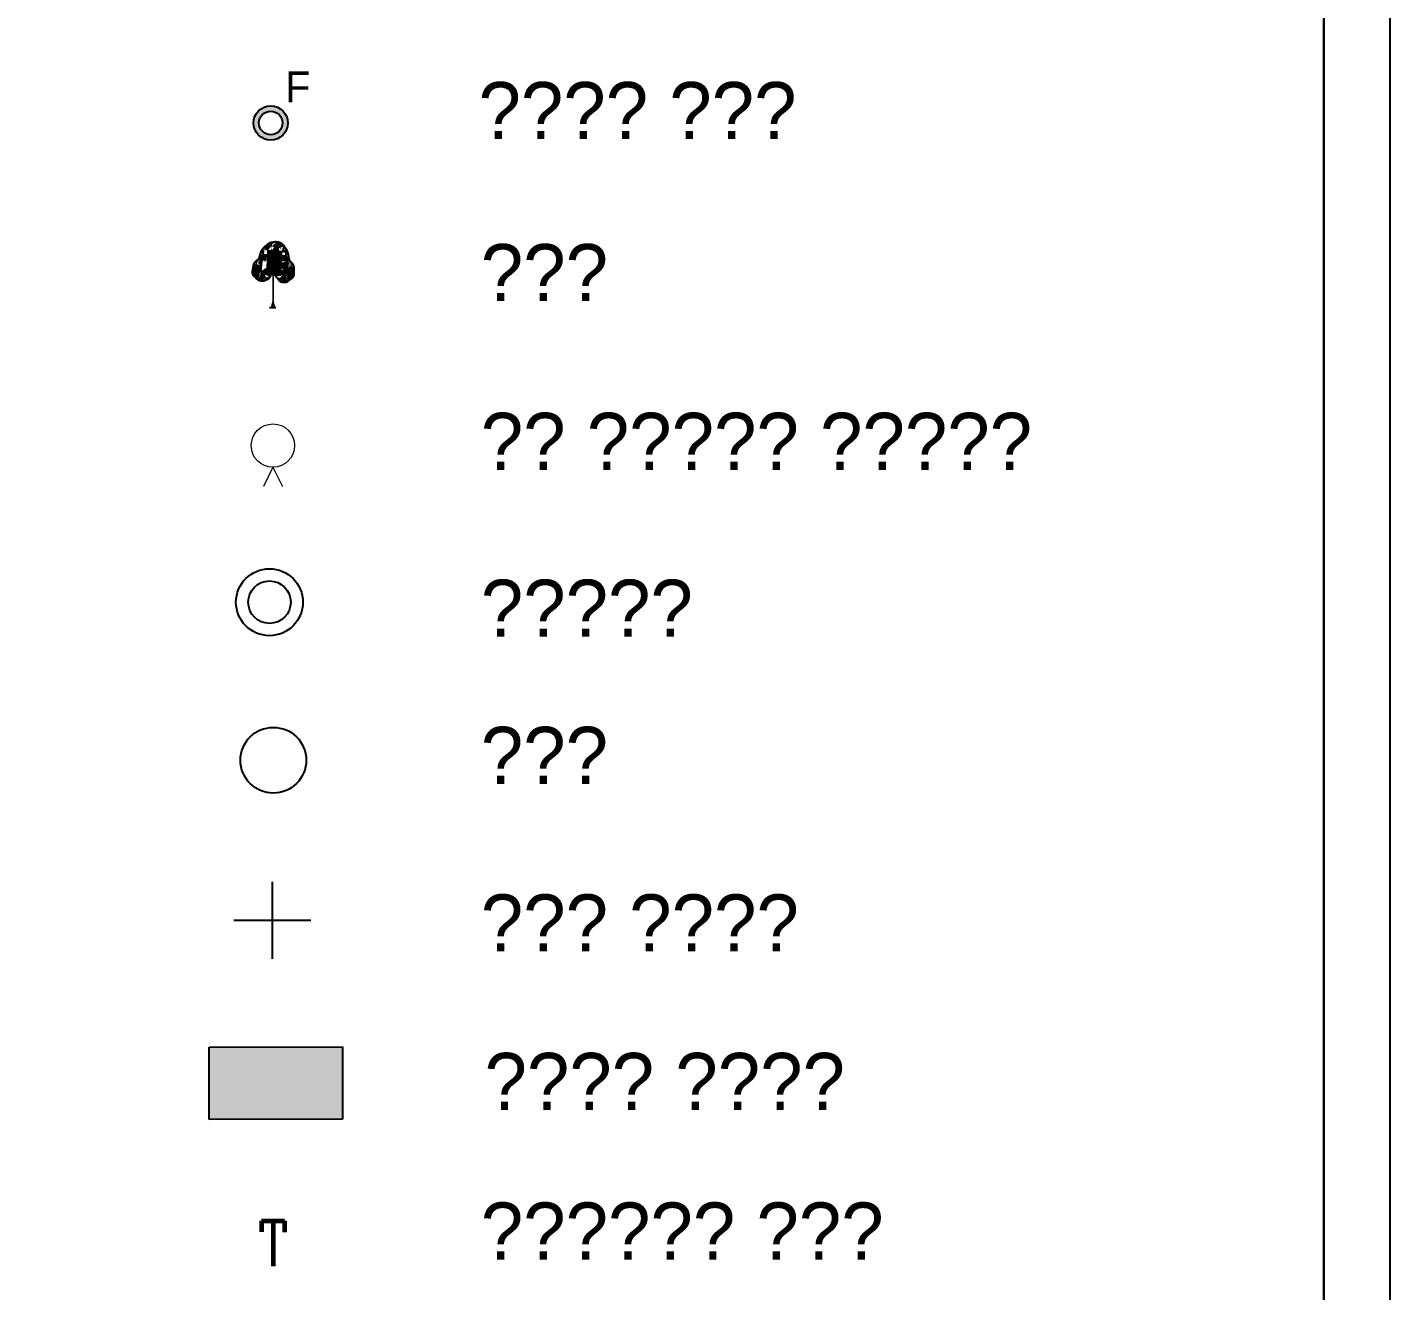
# Model space of a CAD drawing. Header units: millimetres. Extents: x -1419336 to 38707697, y -75591640 to 81.
# Drawn here: x 2441.8 to 2581.9, y -288 to -158.2 of the extents above; entities that cross this region are included whole.
import ezdxf

# ---------------------------------------------------------------- set-up
doc = ezdxf.new("R2010")
doc.units = ezdxf.units.MM
for name, color, linetype in [('Legend', 250, 'Continuous'), ('Sym_F', 250, 'Continuous'), ('Sym_Seemachinh', 250, 'Continuous'), ('Sym_Shivchinh', 250, 'Continuous'), ('Sym_STONE', 250, 'Continuous'), ('Sym_Tree', 92, 'Continuous')]:
    doc.layers.add(name, color=color, linetype=linetype)
doc.styles.get("Standard").update_dxf_attribs({"font": 'SakalBharati.ttf'})

msp = doc.modelspace()

# ---------------------------------------------------------------- hatches: boundary and pattern name
at = {"layer": 'Sym_F'}
h = msp.add_hatch(color=256, dxfattribs=at)
h.paths.add_polyline_path([(2465.08, -168.02, 1), (2468.6, -168.02, 1)])
h.paths.add_polyline_path([(2468.05, -168.02, -1), (2465.63, -168.02, -1)], flags=16)
at = {"layer": 'Sym_Seemachinh'}
msp.add_hatch(color=256, dxfattribs=at).paths.add_polyline_path([(2460.5, -263), (2460.51, -270.42), (2474.22, -270.41), (2474.21, -262.98)])

# ---------------------------------------------------------------- linework, layer by layer
at = {"color": 5, "lineweight": 20}
for q in [(2466.08, -205.39), (2468.06, -205.39)]:
    msp.add_line((2467.07, -203.41), q, dxfattribs=at)
at = {"color": 7, "lineweight": 60}
for p, q in [((2465.9, -280.85), (2468.26, -280.85)), ((2467.08, -280.85), (2467.08, -285.49))]:
    msp.add_line(p, q, dxfattribs=at)
for points in [[(2465.9, -280.85), (2465.9, -281.99)], [(2468.26, -280.85), (2468.26, -282.01)]]:
    msp.add_lwpolyline(points, dxfattribs=at)
at = {"color": 5, "lineweight": 20}
msp.add_ellipse((2467.07, -201.18), major_axis=(2.23, 0), ratio=1, dxfattribs=at)
for major_axis in [(3.44, 0), (2.18, 0)]:
    msp.add_ellipse((2466.71, -217.27), major_axis=major_axis, ratio=1)
at = {"layer": 'Legend'}
msp.add_lwpolyline([(1500.9, 81.44), (2581.87, 81.44), (2581.87, -631), (1500.9, -631)], close=True, dxfattribs=at)
at = {"layer": 'Legend', "lineweight": 30}
msp.add_lwpolyline([(2460.87, -624.22), (1507.68, -624.22), (1507.68, 74.67), (2460.87, 74.67), (2575.09, 74.67), (2575.09, 31.36), (2575.09, -3.91), (2575.09, -21.34), (2575.09, -28.74), (2575.09, -40.83), (2575.09, -487.12), (2575.09, -548), (2575.09, -588.89), (2575.09, -624.22)], close=True, dxfattribs=at)
at = {"layer": 'Sym_F'}
for major_axis in [(1.76, 0), (1.21, 0)]:
    msp.add_ellipse((2466.84, -168.02), major_axis=major_axis, ratio=1, dxfattribs=at)
at = {"layer": 'Sym_Seemachinh'}
for p, q in [((2460.5, -263), (2474.21, -262.98)), ((2460.51, -270.42), (2460.5, -263)), ((2474.21, -262.98), (2474.22, -270.41)), ((2474.22, -270.41), (2460.51, -270.42))]:
    msp.add_line(p, q, dxfattribs=at)
at = {"layer": 'Sym_Shivchinh'}
for points in [[(2467.01, -253.93), (2467.01, -246.02)], [(2470.96, -249.98), (2463.05, -249.98)]]:
    msp.add_lwpolyline(points, dxfattribs=at)
at = {"layer": 'Sym_STONE'}
msp.add_ellipse((2467.11, -233.51), major_axis=(3.38, 0), ratio=1, dxfattribs=at)
at = {"layer": 'Sym_Tree'}
for p, q in [((2467.31, -180.23), (2467.08, -180.26)), ((2466.71, -186.99), (2467.36, -186.99))]:
    msp.add_line(p, q, dxfattribs=at)
at = {"layer": 'Sym_Tree', "color": 82, "const_width": 0.8}
for points in [[(2467.19, -183.32), (2467.3, -180.71)], [(2466.76, -183.69), (2466.86, -181.09)], [(2466.85, -183.7), (2466.95, -181.1)], [(2467.52, -183.75), (2467.63, -181.15)], [(2466.1, -183.09), (2466.44, -183.57)], [(2466.62, -183.2), (2466.96, -183.69)], [(2468.44, -183.32), (2467.95, -183.65)], [(2468.06, -183.11), (2468.4, -183.59)]]:
    msp.add_lwpolyline(points, dxfattribs=at)
at = {"layer": 'Sym_Tree', "color": 34}
msp.add_lwpolyline([(2467.08, -186.99, 0.48, 0.16, 0), (2467.08, -186.34, 0.16, 0.16, 0), (2467.08, -183.67, 0.16, 0.16, 0)], format="xyseb", dxfattribs=at)
at = {"layer": 'Sym_Tree', "color": 82}
msp.add_open_spline([(2466.86, -183.78), (2466.71, -183.94), (2466.48, -184.19), (2466.03, -184.29), (2465.65, -184.27), (2465.31, -183.94), (2464.85, -183.54), (2465.06, -182.94), (2465.06, -182.34), (2465.75, -182), (2465.77, -181.18), (2466.29, -180.66), (2466.7, -180.3), (2466.98, -180.26), (2467.08, -180.26)], degree=3, knots=[0, 0, 0, 0, 0.357151, 0.545743, 0.741494, 0.970117, 1.319935, 1.641608, 1.935314, 2.250626, 2.755061, 3.137005, 3.457298, 3.618487, 3.618487, 3.618487, 3.618487], dxfattribs=at)
at = {"layer": 'Sym_Tree', "color": 82, "start_tangent": (2467.079079, -186.993514), "end_tangent": (2467.079079, -186.993514)}
msp.add_spline([(2467.31, -183.78), (2467.75, -184.25), (2468.06, -184.38), (2468.41, -184.38), (2468.77, -184.18), (2469.22, -183.74), (2469.24, -183.16), (2469.18, -182.63), (2468.82, -182.19), (2468.6, -181.31), (2468.24, -180.73), (2467.81, -180.34), (2467.31, -180.23)], degree=3, dxfattribs=at)
at = {"layer": 'Sym_Tree', "color": 82}
for points in [[(2467.08, -180.26), (2466.37, -180.6), (2466.07, -180.86), (2465.91, -181.14)], [(2465.98, -181.16), (2465.94, -181.15), (2466.23, -180.76), (2466.37, -180.6)], [(2466.23, -180.76), (2466.37, -180.6), (2466.07, -180.86), (2466.23, -180.76)], [(2466.19, -181.26), (2466.08, -181.01), (2466.15, -180.86), (2466.48, -180.66)], [(2466.11, -180.91), (2466.17, -180.86), (2467.08, -180.26), (2466.88, -180.28)], [(2466.15, -180.86), (2466.48, -180.66), (2466.51, -181.12), (2466.16, -180.94)], [(2466.41, -180.7), (2466.48, -180.66), (2466.16, -180.94), (2466.15, -180.89)], [(2466.17, -181.03), (2466.51, -181.12), (2466.48, -180.66), (2467.21, -180.36)], [(2466.45, -180.64), (2466.26, -180.75), (2466.17, -180.86), (2466.45, -180.64)], [(2466.48, -180.66), (2466.26, -180.75), (2466.2, -180.9), (2466.25, -180.93)], [(2466.2, -180.9), (2466.25, -180.93), (2466.41, -180.7), (2466.48, -180.66)], [(2466.48, -180.66), (2467.21, -180.36), (2466.48, -180.66), (2466.26, -180.75)], [(2466.37, -180.6), (2466.67, -180.46), (2466.45, -180.64), (2466.26, -180.75)], [(2466.67, -180.46), (2466.7, -180.34), (2466.52, -180.46), (2466.37, -180.6)], [(2466.52, -180.46), (2466.37, -180.6), (2466.67, -180.46), (2466.55, -180.46)], [(2466.67, -180.46), (2466.55, -180.46), (2466.37, -180.6), (2466.67, -180.46)], [(2467.54, -180.26), (2466.95, -180.65), (2466.49, -180.66), (2467.08, -180.26)], [(2466.49, -180.66), (2467.08, -180.26), (2467.29, -180.26), (2467.16, -180.4)], [(2467.08, -180.26), (2466.88, -180.28), (2466.69, -180.35), (2466.52, -180.46)], [(2466.69, -180.35), (2466.52, -180.46), (2466.8, -180.32), (2466.88, -180.28)], [(2466.85, -180.31), (2466.8, -180.32), (2466.52, -180.46), (2466.67, -180.46)], [(2466.85, -180.31), (2466.67, -180.46), (2466.68, -180.39), (2466.52, -180.46)], [(2466.52, -180.46), (2466.67, -180.46), (2466.78, -180.34), (2466.8, -180.32)], [(2466.68, -180.39), (2466.52, -180.46), (2466.67, -180.46), (2466.7, -180.34)], [(2466.62, -180.86), (2466.9, -180.64), (2467.54, -180.26), (2467.71, -181.14)], [(2466.94, -180.7), (2466.95, -180.65), (2466.62, -180.86), (2466.9, -180.64)], [(2466.78, -180.34), (2466.78, -180.34), (2466.85, -180.31), (2466.67, -180.46)], [(2466.78, -180.34), (2466.8, -180.32), (2466.68, -180.35), (2466.67, -180.46)], [(2466.68, -180.35), (2466.67, -180.46), (2466.8, -180.32), (2466.76, -180.34)], [(2466.8, -180.32), (2466.88, -180.28), (2466.68, -180.35), (2466.88, -180.28)], [(2466.68, -180.35), (2466.88, -180.28), (2466.85, -180.31), (2466.8, -180.32)], [(2466.8, -180.32), (2466.76, -180.34), (2466.78, -180.34)], [(2467.54, -180.26), (2467.71, -181.14), (2466.96, -181.12), (2466.94, -180.66)], [(2467.91, -180.39), (2467.73, -180.31), (2466.94, -180.66), (2466.94, -180.7)], [(2466.94, -180.66), (2466.94, -180.7), (2466.95, -180.65)], [(2466.95, -180.65), (2466.95, -180.65), (2466.94, -180.7), (2466.95, -180.65)], [(2466.96, -181.12), (2466.94, -180.66), (2467.71, -181.14), (2466.96, -181.12)], [(2467.08, -180.26), (2467.31, -180.23), (2467.54, -180.26), (2466.95, -180.65)], [(2467.29, -180.26), (2467.16, -180.4), (2467.02, -180.44), (2467.13, -180.34)], [(2467.02, -180.44), (2467.04, -180.38), (2467.13, -180.34), (2467.08, -180.26)], [(2467.02, -180.44), (2467.13, -180.34), (2467.16, -180.4), (2467.02, -180.44)], [(2467.16, -180.4), (2467.02, -180.44), (2467.04, -180.38), (2467.13, -180.34)], [(2467.13, -180.34), (2467.08, -180.26), (2467.29, -180.26), (2467.13, -180.34)], [(2467.29, -180.26), (2467.13, -180.34), (2467.31, -180.23), (2467.54, -180.26)], [(2468.37, -180.97), (2468.12, -180.71), (2467.54, -180.26), (2467.26, -181.11)], [(2467.54, -180.26), (2467.26, -181.11), (2467.99, -181.18), (2468.08, -180.73)], [(2467.35, -180.36), (2467.28, -180.31), (2467.47, -180.4), (2467.28, -180.31)], [(2467.47, -180.4), (2467.28, -180.31), (2467.31, -180.34), (2467.35, -180.36)], [(2467.31, -180.23), (2467.54, -180.26), (2467.81, -180.36), (2467.73, -180.31)], [(2467.36, -180.36), (2467.4, -180.38), (2467.38, -180.38)], [(2468.35, -181.14), (2467.99, -181.18), (2468.08, -180.73), (2467.4, -180.35)], [(2468.08, -180.73), (2467.4, -180.35), (2468.08, -180.73), (2468.3, -180.85)], [(2467.54, -180.26), (2468.2, -180.69), (2468.46, -180.98), (2468.59, -181.28)], [(2468.42, -181.03), (2468.37, -180.97), (2467.54, -180.26), (2467.73, -180.31)], [(2467.54, -180.26), (2467.73, -180.31), (2467.91, -180.39), (2468.07, -180.53)], [(2467.91, -180.39), (2468.07, -180.53), (2467.81, -180.36), (2467.73, -180.31)], [(2467.76, -180.34), (2467.81, -180.36), (2468.07, -180.53), (2467.92, -180.51)], [(2467.83, -180.38), (2467.83, -180.38), (2467.76, -180.34), (2467.92, -180.51)], [(2467.76, -180.34), (2467.92, -180.51), (2467.92, -180.44), (2468.07, -180.53)], [(2468.07, -180.53), (2467.92, -180.51), (2467.82, -180.38), (2467.81, -180.36)], [(2467.82, -180.38), (2467.81, -180.36), (2467.92, -180.4), (2467.92, -180.51)], [(2467.92, -180.4), (2467.92, -180.51), (2467.81, -180.36), (2467.85, -180.38)], [(2467.92, -180.44), (2468.07, -180.53), (2467.92, -180.51), (2467.91, -180.39)], [(2467.92, -180.51), (2467.91, -180.39), (2468.07, -180.53), (2468.2, -180.69)], [(2468.07, -180.53), (2468.2, -180.69), (2467.92, -180.51), (2468.04, -180.53)], [(2467.92, -180.51), (2468.04, -180.53), (2468.2, -180.69), (2467.92, -180.51)], [(2468.2, -180.69), (2467.92, -180.51), (2468.12, -180.71), (2468.3, -180.85)], [(2465.37, -182.23), (2465.32, -182.3), (2465.53, -182.06)], [(2465.4, -182.17), (2465.41, -182.19), (2465.53, -182.06), (2465.66, -181.98)], [(2465.53, -182.06), (2465.53, -182.06), (2465.4, -182.17), (2465.41, -182.19)], [(2465.67, -182.12), (2465.66, -181.98), (2465.41, -182.3)], [(2465.53, -182.06), (2465.66, -181.98), (2465.41, -182.3), (2465.41, -182.19)], [(2465.41, -182.3), (2465.41, -182.19), (2465.48, -182.27), (2465.66, -181.98)], [(2465.48, -182.27), (2465.66, -181.98), (2465.67, -182.12), (2465.78, -182.12)], [(2465.53, -182.06), (2465.66, -181.98), (2465.77, -181.68), (2465.73, -181.68)], [(2465.65, -181.88), (2465.65, -181.87), (2465.53, -182.06), (2465.66, -181.98)], [(2465.69, -182.01), (2465.66, -181.98), (2465.65, -181.88), (2465.65, -181.87)], [(2465.67, -182.12), (2465.67, -182.12), (2465.67, -182.12), (2465.66, -181.98)], [(2465.66, -182.18), (2465.67, -182.12), (2465.69, -182.01), (2465.66, -181.98)], [(2465.97, -181.48), (2465.77, -181.68), (2465.83, -182.1), (2465.67, -182.12)], [(2465.67, -181.94), (2465.69, -182.01), (2465.77, -181.68), (2465.82, -181.86)], [(2465.71, -181.77), (2465.68, -181.82), (2465.67, -181.94), (2465.69, -182.01)], [(2465.68, -181.89), (2465.69, -182.01), (2465.85, -181.43), (2465.87, -181.37)], [(2465.77, -181.68), (2465.73, -181.68), (2465.71, -181.77), (2465.68, -181.82)], [(2465.71, -181.77), (2465.77, -181.68), (2465.68, -181.89), (2465.69, -182.01)], [(2465.77, -181.68), (2465.82, -181.86), (2465.71, -181.77), (2465.77, -181.68)], [(2465.8, -181.51), (2465.73, -181.68), (2465.98, -181.16), (2465.94, -181.15)], [(2465.85, -181.28), (2465.8, -181.43), (2465.8, -181.51), (2465.73, -181.68)], [(2465.83, -181.42), (2465.85, -181.38), (2465.73, -181.68), (2465.76, -181.68)], [(2465.79, -181.6), (2465.73, -181.68), (2465.8, -181.43), (2465.85, -181.43)], [(2465.78, -181.62), (2465.81, -181.53), (2465.79, -181.6), (2465.73, -181.68)], [(2465.73, -181.68), (2465.76, -181.68), (2465.78, -181.62), (2465.79, -181.6)], [(2466.07, -180.86), (2465.91, -181.14), (2465.83, -181.42), (2465.77, -181.68)], [(2466.19, -181.26), (2465.94, -181.15), (2465.97, -181.48), (2465.77, -181.68)], [(2465.83, -181.42), (2465.77, -181.68), (2466.13, -181.54), (2466.19, -181.26)], [(2465.82, -181.45), (2465.85, -181.28), (2465.78, -181.62), (2465.81, -181.53)], [(2465.78, -181.62), (2465.79, -181.6), (2465.81, -181.53), (2465.85, -181.38)], [(2465.8, -181.43), (2465.85, -181.43), (2465.85, -181.28), (2465.8, -181.43)], [(2465.85, -181.27), (2465.91, -181.14), (2465.82, -181.45), (2465.85, -181.28)], [(2465.85, -181.43), (2465.87, -181.37), (2465.83, -181.42), (2465.85, -181.38)], [(2465.83, -182.1), (2466.36, -182.05), (2465.97, -181.48), (2466.22, -181.84)], [(2465.97, -181.48), (2466.22, -181.84), (2466.36, -182.05), (2465.83, -182.1)], [(2466.43, -181.7), (2466.36, -182.05), (2465.83, -182.1), (2466.36, -182.05)], [(2466.36, -182.05), (2465.83, -182.1), (2466.11, -182.14)], [(2466.19, -181.26), (2466.04, -180.93), (2465.91, -181.14), (2465.85, -181.38)], [(2465.91, -181.14), (2465.85, -181.38), (2465.97, -181.48), (2466.19, -181.26)], [(2465.85, -181.38), (2465.89, -181.22), (2465.91, -181.14), (2465.89, -181.22)], [(2465.91, -181.14), (2465.89, -181.22), (2465.85, -181.27), (2465.91, -181.14)], [(2465.85, -181.27), (2465.85, -181.27), (2465.85, -181.38), (2465.89, -181.22)], [(2465.97, -181.48), (2466.19, -181.26), (2466.19, -181.26), (2465.94, -181.15)], [(2466.49, -181.5), (2466.85, -181.5), (2466.43, -181.7), (2465.97, -181.48)], [(2466.43, -181.7), (2465.97, -181.48), (2466.43, -181.7), (2466.36, -182.05)], [(2466.13, -181.54), (2466.19, -181.26), (2466.19, -181.26), (2466.04, -180.93)], [(2466.17, -180.86), (2466.13, -180.82), (2466.06, -180.97), (2466.08, -181.01)], [(2466.06, -180.97), (2466.08, -181.01), (2466.11, -180.91), (2466.17, -180.86)], [(2466.07, -180.86), (2466.23, -180.76), (2466.17, -180.86), (2466.13, -180.82)], [(2466.16, -180.94), (2466.09, -180.96), (2466.08, -181.01), (2466.16, -180.94)], [(2466.08, -181.01), (2466.16, -180.94), (2466.93, -181.29), (2467.2, -181.41)], [(2466.16, -180.94), (2466.15, -180.89), (2466.16, -180.94), (2466.09, -180.96)], [(2466.11, -182.14), (2466.59, -182.14), (2467.13, -181.78), (2467.23, -181.42)], [(2466.51, -181.12), (2466.16, -180.94), (2466.17, -181.03), (2466.51, -181.12)], [(2466.49, -181.5), (2466.43, -181.7), (2466.43, -181.7), (2466.49, -181.5)], [(2466.93, -181.29), (2467.2, -181.41), (2466.49, -181.5), (2466.85, -181.5)], [(2467.71, -181.14), (2466.96, -181.12), (2466.64, -181.26), (2466.53, -181.01)], [(2466.88, -181.7), (2466.94, -181.5), (2467.69, -182.88), (2466.6, -182.92)], [(2467.71, -181.14), (2466.96, -181.12), (2466.94, -181.5), (2466.88, -181.7)], [(2467.59, -181.78), (2467.69, -181.42), (2467.71, -181.14), (2466.96, -181.12)], [(2468, -181.77), (2467.96, -181.56), (2467.05, -182.84), (2468.12, -183.02)], [(2467.29, -181.76), (2467.24, -181.39), (2467.26, -181.11), (2467.99, -181.18)], [(2468.26, -182.25), (2467.78, -182.19), (2467.29, -181.76), (2467.24, -181.39)], [(2467.99, -181.18), (2468.08, -180.73), (2467.26, -181.11), (2467.99, -181.18)], [(2467.26, -181.11), (2467.99, -181.18), (2467.96, -181.56), (2468, -181.77)], [(2467.26, -181.11), (2467.99, -181.18), (2468.29, -181.36), (2468.44, -181.13)], [(2468.44, -181.13), (2468.37, -181.05), (2467.56, -181.3), (2467.27, -181.38)], [(2467.56, -181.3), (2467.27, -181.38), (2467.96, -181.56), (2467.61, -181.52)], [(2467.96, -181.56), (2467.61, -181.52), (2468, -181.77), (2468.48, -181.61)], [(2467.96, -181.56), (2468, -181.77), (2468, -181.77), (2467.96, -181.56)], [(2468.39, -180.98), (2468.08, -180.73), (2467.99, -181.18), (2468.37, -181.05)], [(2467.99, -181.18), (2468.37, -181.05), (2468.35, -181.14), (2467.99, -181.18)], [(2468, -181.77), (2468.48, -181.61), (2468, -181.77), (2468.03, -182.13)], [(2468, -181.77), (2468.03, -182.13), (2468.54, -182.24), (2468.03, -182.13)], [(2468.54, -182.24), (2468.03, -182.13), (2468.48, -181.61), (2468.19, -181.94)], [(2468.48, -181.61), (2468.19, -181.94), (2468.03, -182.13), (2468.54, -182.24)], [(2468.29, -181.36), (2468.44, -181.13), (2468.39, -180.98), (2468.08, -180.73)], [(2468.08, -180.73), (2468.3, -180.85), (2468.33, -181.01), (2468.28, -181.03)], [(2468.33, -181.01), (2468.28, -181.03), (2468.15, -180.78), (2468.08, -180.73)], [(2468.15, -180.78), (2468.08, -180.73), (2468.37, -181.05), (2468.38, -181)], [(2468.12, -180.71), (2468.3, -180.85), (2468.37, -180.97), (2468.12, -180.71)], [(2468.13, -181.28), (2468.15, -181.36), (2468.18, -181.42), (2468.13, -181.28)], [(2468.52, -181.3), (2468.55, -181.29), (2468.32, -180.87), (2468.2, -180.69)], [(2468.32, -180.87), (2468.2, -180.69), (2468.46, -180.98), (2468.32, -180.87)], [(2468.32, -181.65), (2468.29, -181.36), (2468.29, -181.36), (2468.49, -181.06)], [(2468.29, -181.36), (2468.49, -181.06), (2468.59, -181.28), (2468.62, -181.52)], [(2468.59, -181.28), (2468.62, -181.52), (2468.48, -181.61), (2468.29, -181.36)], [(2468.48, -181.61), (2468.29, -181.36), (2468.29, -181.36), (2468.55, -181.29)], [(2468.29, -181.36), (2468.55, -181.29), (2468.48, -181.61), (2468.66, -181.84)], [(2468.63, -181.57), (2468.66, -181.84), (2468.32, -181.65), (2468.29, -181.36)], [(2468.46, -180.98), (2468.32, -180.87), (2468.37, -180.97), (2468.41, -180.94)], [(2468.37, -180.97), (2468.41, -180.94), (2468.46, -181.09), (2468.44, -181.13)], [(2468.46, -181.09), (2468.44, -181.13), (2468.42, -181.03), (2468.37, -180.97)], [(2468.37, -181.05), (2468.38, -181), (2468.37, -181.05), (2468.43, -181.09)], [(2468.37, -181.05), (2468.43, -181.09), (2468.44, -181.13), (2468.37, -181.05)], [(2468.46, -180.98), (2468.59, -181.28), (2468.63, -181.57), (2468.66, -181.84)], [(2468.48, -181.61), (2468.66, -181.84), (2468.54, -182.24), (2468.7, -182.28)], [(2468.65, -181.66), (2468.69, -181.84), (2468.52, -181.3), (2468.55, -181.29)], [(2468.62, -181.52), (2468.6, -181.36), (2468.59, -181.28), (2468.6, -181.36)], [(2468.63, -181.42), (2468.59, -181.28), (2468.64, -181.6), (2468.63, -181.43)], [(2468.72, -182.06), (2468.69, -182.18), (2468.61, -181.58), (2468.59, -181.51)], [(2468.61, -181.58), (2468.59, -181.51), (2468.63, -181.57), (2468.62, -181.52)], [(2468.72, -182.11), (2468.69, -182.18), (2468.66, -181.84), (2468.59, -182.01)], [(2468.66, -181.84), (2468.59, -182.01), (2468.7, -181.93), (2468.66, -181.84)], [(2468.63, -181.42), (2468.63, -181.42), (2468.62, -181.52), (2468.6, -181.36)], [(2468.66, -181.59), (2468.61, -181.58), (2468.63, -181.43), (2468.66, -181.59)], [(2468.65, -181.75), (2468.69, -181.84), (2468.66, -181.59), (2468.61, -181.58)], [(2468.63, -181.57), (2468.62, -181.52), (2468.69, -181.84), (2468.67, -181.84)], [(2468.65, -181.77), (2468.65, -181.75), (2468.64, -181.68), (2468.62, -181.52)], [(2468.64, -181.6), (2468.63, -181.43), (2468.66, -181.78), (2468.64, -181.68)], [(2468.63, -181.43), (2468.66, -181.59), (2468.65, -181.66), (2468.69, -181.84)], [(2468.66, -181.78), (2468.64, -181.68), (2468.65, -181.75), (2468.69, -181.84)], [(2468.69, -181.84), (2468.67, -181.84), (2468.65, -181.77), (2468.65, -181.75)], [(2468.85, -182.24), (2468.72, -182.14), (2468.66, -181.84), (2468.69, -181.84)], [(2468.66, -181.84), (2468.69, -181.84), (2468.7, -181.93), (2468.73, -181.99)], [(2468.7, -181.93), (2468.66, -181.84), (2468.72, -182.06), (2468.69, -182.18)], [(2468.7, -181.93), (2468.73, -181.99), (2468.72, -182.11), (2468.69, -182.18)], [(2468.69, -182.18), (2468.72, -182.14), (2468.75, -182.05), (2468.75, -182.04)], [(2468.75, -182.05), (2468.75, -182.04), (2468.85, -182.24), (2468.72, -182.14)], [(2465.21, -182.55), (2465.05, -182.76), (2464.95, -183.35), (2465.77, -183.42)], [(2465.01, -183.16), (2464.95, -183.35), (2465.05, -182.76), (2464.98, -183.16)], [(2465.01, -183.16), (2465.01, -183.16), (2465.01, -183.16), (2464.95, -183.35)], [(2464.95, -183.35), (2465.77, -183.42), (2465.75, -184.26), (2465.57, -184.16)], [(2465.08, -183.73), (2464.98, -183.54), (2464.95, -183.35), (2465.59, -184.08)], [(2464.95, -183.35), (2465.59, -184.08), (2465.58, -184.12), (2465.37, -183.96)], [(2465.43, -183.94), (2465.37, -183.96), (2464.95, -183.35), (2465.43, -183.94)], [(2464.95, -183.35), (2465.43, -183.94), (2465.43, -183.94), (2464.98, -183.54)], [(2465.11, -183.75), (2464.98, -183.54), (2464.98, -183.55), (2464.95, -183.35)], [(2464.98, -183.55), (2464.95, -183.35), (2464.98, -183.54), (2465.03, -183.59)], [(2464.98, -183.54), (2465.03, -183.59), (2465.05, -182.76), (2465.12, -182.82)], [(2465.05, -182.76), (2464.98, -183.16), (2465.12, -182.82), (2465.13, -182.8)], [(2465.05, -182.76), (2465.12, -182.82), (2465.01, -183.16)], [(2465.17, -182.38), (2465.1, -182.51), (2465.07, -182.66), (2465.05, -182.76)], [(2465.35, -182.38), (2465.37, -182.98), (2465.05, -182.74), (2465.37, -182.98)], [(2465.07, -182.66), (2465.05, -182.76), (2465.23, -182.83), (2465.42, -182.47)], [(2465.05, -182.74), (2465.37, -182.98), (2465.54, -182.56), (2465.42, -182.47)], [(2465.17, -182.58), (2465.17, -182.58), (2465.21, -182.55), (2465.05, -182.76)], [(2465.11, -182.62), (2465.08, -182.63), (2465.07, -182.66), (2465.16, -182.56)], [(2465.07, -182.66), (2465.16, -182.56), (2465.16, -182.56)], [(2465.17, -182.58), (2465.08, -182.63), (2465.14, -182.6), (2465.13, -182.48)], [(2465.14, -182.6), (2465.13, -182.48), (2465.11, -182.62), (2465.08, -182.63)], [(2465.1, -182.69), (2465.1, -182.69), (2465.17, -182.58), (2465.08, -182.63)], [(2465.41, -182.3), (2465.34, -182.31), (2465.17, -182.38), (2465.1, -182.51)], [(2465.33, -182.41), (2465.24, -182.39), (2465.13, -182.48), (2465.1, -182.69)], [(2465.13, -182.48), (2465.1, -182.69), (2465.19, -182.56), (2465.21, -182.45)], [(2465.19, -182.63), (2465.19, -182.56), (2465.1, -182.69)], [(2465.16, -182.86), (2465.19, -182.79), (2465.11, -183.75), (2465.26, -183.84)], [(2465.15, -182.74), (2465.53, -182.65), (2465.16, -182.7), (2465.12, -182.82)], [(2465.16, -182.7), (2465.12, -182.82), (2465.16, -183.02), (2465.24, -182.88)], [(2465.12, -182.82), (2465.13, -182.8), (2465.77, -183.42), (2465.62, -183.28)], [(2465.21, -182.45), (2465.24, -182.39), (2465.13, -182.48), (2465.17, -182.38)], [(2465.13, -182.48), (2465.17, -182.38), (2465.19, -182.63), (2465.19, -182.56)], [(2465.24, -182.88), (2465.25, -182.94), (2465.15, -182.74), (2465.53, -182.65)], [(2465.16, -182.56), (2465.16, -182.56), (2465.17, -182.58)], [(2465.16, -183.02), (2465.24, -182.88), (2465.16, -182.86), (2465.19, -182.79)], [(2465.27, -182.41), (2465.85, -182.21), (2465.17, -182.37), (2465.24, -182.31)], [(2465.17, -182.37), (2465.24, -182.31), (2465.28, -182.27), (2465.34, -182.21)], [(2465.32, -182.45), (2465.19, -182.56), (2465.39, -182.42), (2465.35, -182.38)], [(2465.19, -182.56), (2465.21, -182.45), (2465.33, -182.41)], [(2465.23, -182.83), (2465.42, -182.47), (2465.32, -182.45), (2465.19, -182.56)], [(2465.33, -182.41), (2465.33, -182.41), (2465.21, -182.45), (2465.24, -182.39)], [(2465.37, -182.98), (2465.37, -182.98), (2465.29, -183.19), (2465.23, -182.83)], [(2465.29, -183.19), (2465.23, -182.83), (2465.62, -183.28), (2465.36, -183.02)], [(2465.34, -182.22), (2465.28, -182.27), (2465.24, -182.31), (2465.32, -182.3)], [(2465.24, -182.31), (2465.32, -182.3), (2465.34, -182.31), (2465.41, -182.3)], [(2465.37, -182.4), (2465.43, -182.36), (2465.33, -182.41), (2465.24, -182.39)], [(2465.39, -183), (2465.25, -182.94), (2465.24, -182.88), (2465.25, -182.94)], [(2465.36, -183.02), (2465.43, -183.05), (2465.39, -183), (2465.25, -182.94)], [(2465.39, -182.42), (2465.35, -182.38), (2465.27, -182.41), (2465.85, -182.21)], [(2465.28, -182.27), (2465.34, -182.21), (2465.4, -182.17), (2465.43, -182.28)], [(2465.4, -182.17), (2465.43, -182.28), (2465.34, -182.31), (2465.28, -182.27)], [(2465.34, -182.31), (2465.28, -182.27), (2465.34, -182.21), (2465.36, -182.28)], [(2465.28, -182.27), (2465.34, -182.28), (2465.34, -182.22), (2465.28, -182.27)], [(2465.34, -182.28), (2465.34, -182.28), (2465.28, -182.27), (2465.34, -182.28)], [(2465.43, -182.28), (2465.34, -182.28), (2465.37, -182.23), (2465.32, -182.3)], [(2465.34, -182.21), (2465.36, -182.28), (2465.34, -182.22), (2465.37, -182.23)], [(2465.34, -182.22), (2465.37, -182.23), (2465.34, -182.28)], [(2465.34, -182.31), (2465.41, -182.3), (2465.43, -182.28), (2465.34, -182.28)], [(2465.41, -182.3), (2465.41, -182.3), (2465.41, -182.3), (2465.34, -182.31)], [(2465.54, -182.56), (2465.44, -182.35), (2465.35, -182.38), (2465.37, -182.98)], [(2465.44, -182.35), (2465.44, -182.46), (2465.35, -182.38), (2465.44, -182.35)], [(2465.35, -182.38), (2465.44, -182.35), (2465.43, -182.45), (2465.35, -182.41)], [(2465.43, -182.45), (2465.35, -182.41), (2465.43, -182.45), (2465.44, -182.37)], [(2465.5, -182.64), (2465.41, -182.6), (2465.5, -182.64), (2465.36, -182.59)], [(2465.5, -182.64), (2465.36, -182.59), (2465.5, -182.64), (2465.37, -182.98)], [(2465.67, -182.84), (2465.45, -183.06), (2465.36, -183.02), (2465.43, -183.05)], [(2465.62, -183.28), (2465.36, -183.02), (2465.37, -182.98), (2465.62, -183.14)], [(2466.02, -182.13), (2465.91, -183.32), (2465.37, -182.98), (2465.65, -182.4)], [(2465.91, -183.32), (2465.37, -182.98), (2465.41, -182.3), (2465.65, -182.25)], [(2465.43, -182.45), (2465.44, -182.37), (2465.37, -182.4), (2465.43, -182.36)], [(2465.37, -182.98), (2465.65, -182.4), (2465.61, -183.22), (2465.61, -183.54)], [(2465.5, -182.64), (2465.37, -182.98), (2465.42, -182.47), (2465.54, -182.56)], [(2465.54, -182.56), (2465.6, -182.68), (2465.37, -182.98), (2465.53, -182.65)], [(2465.37, -182.98), (2465.53, -182.65), (2465.5, -182.64), (2465.41, -182.6)], [(2465.77, -183.42), (2465.62, -183.28), (2465.89, -182.84), (2465.37, -182.98)], [(2465.89, -182.84), (2465.37, -182.98), (2465.37, -182.98)], [(2465.37, -182.98), (2465.37, -182.98), (2465.67, -182.84), (2465.45, -183.06)], [(2465.37, -182.98), (2465.62, -183.14), (2465.37, -182.98), (2465.53, -182.96)], [(2465.37, -182.98), (2465.53, -182.96), (2465.37, -182.98)], [(2465.91, -183.32), (2465.61, -183.22), (2465.91, -183.32), (2465.37, -182.98)], [(2465.41, -182.3), (2465.65, -182.25), (2465.83, -182.1), (2465.65, -182.25)], [(2465.41, -182.3), (2465.41, -182.3), (2465.41, -182.3)], [(2465.41, -182.3), (2465.41, -182.3), (2465.41, -182.3)], [(2465.54, -182.56), (2465.42, -182.47), (2465.54, -182.56), (2465.41, -182.6)], [(2465.54, -182.56), (2465.41, -182.6), (2465.54, -182.56), (2465.6, -182.68)], [(2465.42, -182.47), (2465.48, -182.43), (2465.44, -182.35), (2465.44, -182.46)], [(2465.42, -182.47), (2465.54, -182.56), (2465.42, -182.47), (2465.48, -182.43)], [(2465.64, -182.28), (2465.65, -182.4), (2465.54, -182.56), (2465.44, -182.35)], [(2465.67, -182.18), (2465.67, -182.12), (2465.48, -182.27), (2465.66, -182.18)], [(2465.48, -182.27), (2465.66, -182.18), (2465.67, -182.12), (2465.49, -182.24)], [(2465.67, -182.12), (2465.49, -182.24), (2465.66, -182.18), (2465.67, -182.12)], [(2465.65, -182.4), (2465.64, -182.28), (2465.56, -182.6), (2465.54, -182.56)], [(2465.56, -182.6), (2465.54, -182.56), (2465.69, -182.56), (2465.64, -182.62)], [(2465.6, -182.68), (2465.64, -182.62), (2465.65, -182.4), (2465.64, -182.28)], [(2465.64, -182.76), (2465.73, -182.82), (2465.6, -182.68), (2465.64, -182.62)], [(2466.54, -184.09), (2466.86, -183.78), (2465.91, -183.32), (2465.6, -184.05)], [(2465.91, -183.32), (2465.6, -184.05), (2466.37, -183.88), (2465.94, -184.25)], [(2465.61, -183.22), (2465.61, -183.54), (2465.61, -183.54), (2465.89, -183.56)], [(2465.61, -183.54), (2465.89, -183.56), (2465.91, -183.32), (2465.61, -183.22)], [(2465.69, -182.56), (2465.65, -182.4), (2465.65, -182.4), (2465.64, -182.28)], [(2465.65, -182.4), (2465.64, -182.28), (2465.64, -182.28), (2465.74, -182.29)], [(2465.64, -182.28), (2465.74, -182.29), (2465.64, -182.28), (2465.65, -182.4)], [(2465.69, -182.56), (2465.64, -182.62), (2465.91, -183.32), (2465.75, -183.34)], [(2465.67, -182.84), (2465.64, -182.76), (2465.64, -182.62), (2465.73, -182.82)], [(2465.64, -182.62), (2465.73, -182.82), (2465.64, -182.62), (2465.73, -182.82)], [(2465.64, -182.62), (2465.73, -182.82), (2465.78, -182.62), (2465.64, -182.62)], [(2465.78, -182.62), (2465.64, -182.62), (2465.64, -182.76), (2465.73, -182.82)], [(2465.91, -183.32), (2465.75, -183.34), (2465.67, -182.84), (2465.64, -182.76)], [(2465.83, -182.1), (2465.65, -182.25), (2465.65, -182.4), (2465.65, -182.25)], [(2466.02, -182.13), (2465.83, -182.1), (2465.69, -182.56), (2465.65, -182.4)], [(2465.65, -182.4), (2465.65, -182.25), (2465.67, -182.12)], [(2465.83, -182.1), (2465.67, -182.12), (2466.11, -182.14), (2466.59, -182.14)], [(2465.67, -182.12), (2465.67, -182.12), (2465.67, -182.12)], [(2465.67, -182.12), (2465.78, -182.12), (2465.67, -182.18), (2465.67, -182.12)], [(2466.02, -182.13), (2466.3, -182.3), (2466.02, -182.13), (2465.83, -182.1)], [(2466.3, -182.3), (2466.34, -182.14), (2466.02, -182.13), (2466.3, -182.3)], [(2466.11, -182.14), (2466.11, -182.14), (2466.3, -182.3), (2466.34, -182.14)], [(2467.69, -182.88), (2466.6, -182.92), (2466.48, -182.13), (2466.36, -183.32)], [(2467.05, -182.84), (2468.12, -183.02), (2468.35, -182.25), (2468.31, -183.44)], [(2467.58, -184.13), (2467.31, -183.78), (2468.31, -183.44), (2468.52, -184.2)], [(2467.81, -182.25), (2467.81, -182.25), (2467.6, -182.38), (2467.58, -182.22)], [(2468.54, -182.24), (2468.7, -182.28), (2468.26, -182.25), (2467.78, -182.19)], [(2468.31, -183.44), (2468.52, -184.2), (2467.78, -183.94), (2468.16, -184.37)], [(2468.03, -182.13), (2468.54, -182.24), (2468.26, -182.25)], [(2468.05, -182.38), (2468.04, -182.22), (2468.35, -182.25), (2468.05, -182.38)], [(2468.35, -182.25), (2468.05, -182.38), (2468.35, -182.25), (2468.54, -182.24)], [(2468.62, -183.38), (2468.58, -183.7), (2468.58, -183.7), (2468.3, -183.69)], [(2468.58, -183.7), (2468.3, -183.69), (2468.31, -183.44), (2468.62, -183.38)], [(2468.35, -182.25), (2468.31, -183.44), (2468.89, -183.18), (2468.68, -182.57)], [(2468.31, -183.44), (2468.89, -183.18), (2468.93, -182.5), (2468.7, -182.42)], [(2468.62, -182.72), (2468.66, -182.79), (2468.31, -183.44), (2468.46, -183.48)], [(2468.31, -183.44), (2468.46, -183.48), (2468.6, -183), (2468.65, -182.93)], [(2468.31, -183.44), (2468.62, -183.38), (2468.31, -183.44), (2468.89, -183.18)], [(2468.35, -182.25), (2468.54, -182.24), (2468.62, -182.72), (2468.68, -182.57)], [(2468.43, -183.56), (2468.6, -183.44), (2468.39, -182.97), (2468.89, -183.18)], [(2468.39, -182.97), (2468.89, -183.18), (2468.89, -183.18)], [(2469.1, -182.77), (2469.23, -183), (2469.26, -183.6), (2468.43, -183.56)], [(2469.15, -183.05), (2469.15, -183.03), (2468.43, -183.56), (2468.6, -183.44)], [(2468.94, -182.62), (2468.98, -182.59), (2469.06, -182.62), (2468.51, -182.35)], [(2469.06, -182.62), (2468.51, -182.35), (2469.16, -182.6), (2469.1, -182.53)], [(2468.66, -182.79), (2468.55, -182.97), (2468.53, -182.76), (2468.66, -182.79)], [(2468.53, -182.76), (2468.66, -182.79), (2468.65, -182.93), (2468.55, -182.97)], [(2468.93, -182.5), (2468.7, -182.42), (2468.54, -182.24), (2468.7, -182.42)], [(2468.54, -182.24), (2468.7, -182.42), (2468.68, -182.57), (2468.7, -182.42)], [(2468.6, -183), (2468.65, -182.93), (2468.66, -182.79), (2468.55, -182.97)], [(2468.66, -182.79), (2468.55, -182.97), (2468.66, -182.79), (2468.55, -182.97)], [(2468.65, -182.93), (2468.55, -182.97), (2468.7, -182.85), (2468.66, -182.79)], [(2468.89, -183.18), (2468.68, -182.57), (2468.62, -183.38), (2468.58, -183.7)], [(2468.87, -182.46), (2468.72, -182.14), (2468.7, -182.28), (2468.59, -182.27)], [(2468.7, -182.28), (2468.59, -182.27), (2468.7, -182.34), (2468.7, -182.28)], [(2468.68, -182.57), (2468.71, -182.45), (2468.71, -182.45), (2468.6, -182.45)], [(2468.71, -182.45), (2468.6, -182.45), (2468.71, -182.45), (2468.68, -182.57)], [(2468.89, -183.18), (2468.89, -183.18), (2468.6, -183), (2468.79, -183.25)], [(2468.6, -183), (2468.79, -183.25), (2468.9, -183.22), (2468.82, -183.24)], [(2468.93, -183.4), (2469.05, -183.05), (2468.6, -183.44), (2468.9, -183.22)], [(2468.6, -183.44), (2468.9, -183.22), (2468.89, -183.18), (2468.62, -183.3)], [(2468.62, -182.72), (2468.68, -182.57), (2468.68, -182.57), (2468.71, -182.45)], [(2468.75, -182.77), (2468.78, -182.73), (2468.62, -182.72), (2468.66, -182.79)], [(2468.89, -183.18), (2468.62, -183.3), (2468.89, -183.18), (2468.73, -183.14)], [(2468.7, -182.85), (2468.66, -182.79), (2468.68, -182.57), (2468.71, -182.45)], [(2468.68, -182.57), (2468.7, -182.42), (2468.7, -182.28)], [(2468.68, -182.57), (2468.71, -182.45), (2468.75, -182.77), (2468.78, -182.73)], [(2468.71, -182.45), (2468.68, -182.57), (2468.78, -182.73), (2468.9, -182.55)], [(2468.7, -182.35), (2468.7, -182.28), (2468.69, -182.18), (2468.72, -182.14)], [(2468.7, -182.28), (2468.7, -182.28), (2468.7, -182.28), (2468.72, -182.14)], [(2468.7, -182.28), (2468.72, -182.14), (2468.93, -182.5)], [(2468.7, -182.28), (2468.7, -182.28), (2468.7, -182.28)], [(2468.7, -182.34), (2468.7, -182.28), (2468.87, -182.46), (2468.7, -182.35)], [(2468.87, -182.46), (2468.7, -182.35), (2468.7, -182.28), (2468.86, -182.43)], [(2468.7, -182.28), (2468.86, -182.43), (2468.7, -182.35), (2468.7, -182.28)], [(2468.78, -182.73), (2468.9, -182.8), (2468.78, -182.73), (2468.7, -182.85)], [(2468.78, -182.73), (2468.7, -182.85), (2468.89, -183.18), (2468.77, -182.83)], [(2468.96, -182.37), (2468.95, -182.39), (2468.85, -182.24), (2468.72, -182.14)], [(2468.85, -182.24), (2468.72, -182.14), (2468.93, -182.5), (2468.95, -182.39)], [(2468.93, -182.5), (2468.95, -182.39), (2468.87, -182.46), (2468.72, -182.14)], [(2468.89, -183.18), (2468.73, -183.14), (2468.89, -183.18)], [(2468.89, -183.18), (2468.77, -182.83), (2468.8, -182.83), (2468.9, -182.8)], [(2469.03, -183.1), (2469.01, -183.15), (2469.14, -182.97), (2468.77, -182.83)], [(2469.14, -182.97), (2468.77, -182.83), (2469.13, -182.92), (2469.15, -183.05)], [(2468.78, -182.73), (2468.9, -182.55), (2468.98, -182.59), (2468.89, -183.18)], [(2468.9, -182.67), (2468.78, -182.73), (2468.9, -182.67), (2468.85, -182.62)], [(2469.23, -182.98), (2468.89, -183.18), (2468.78, -182.73), (2468.9, -182.67)], [(2468.78, -182.73), (2468.9, -182.67), (2468.78, -182.73), (2468.9, -182.8)], [(2468.8, -182.83), (2468.89, -183.18), (2468.9, -182.67), (2468.78, -182.73)], [(2468.8, -182.83), (2468.9, -182.8), (2468.8, -182.83), (2468.95, -182.79)], [(2468.8, -182.83), (2468.95, -182.79), (2468.8, -182.83), (2468.89, -183.18)], [(2468.9, -183.22), (2468.82, -183.24), (2468.87, -183.2), (2469.01, -183.15)], [(2468.98, -182.44), (2469.03, -182.51), (2468.85, -182.24)], [(2468.85, -182.24), (2468.85, -182.24), (2468.96, -182.37), (2468.95, -182.39)], [(2468.9, -182.67), (2468.85, -182.62), (2468.9, -182.55), (2468.89, -182.66)], [(2468.87, -183.2), (2469.01, -183.15), (2469.03, -183.1), (2469.01, -183.15)], [(2468.9, -182.55), (2468.89, -182.66), (2468.98, -182.59), (2468.9, -182.55)], [(2468.98, -182.59), (2468.89, -183.18), (2469.23, -182.98), (2468.89, -183.18)], [(2469.11, -183.08), (2469.09, -183.01), (2469.04, -183.98), (2468.89, -184.04)], [(2468.89, -183.18), (2468.89, -183.18), (2468.93, -183.4), (2469.05, -183.05)], [(2468.98, -182.59), (2468.9, -182.55), (2468.9, -182.65), (2468.98, -182.62)], [(2468.9, -182.65), (2468.9, -182.56), (2468.96, -182.6), (2468.91, -182.55)], [(2468.9, -182.65), (2468.98, -182.62), (2468.9, -182.65), (2468.9, -182.56)], [(2469.05, -183.05), (2468.9, -182.67), (2469, -182.65), (2469.12, -182.78)], [(2469.23, -182.9), (2469.23, -183), (2469.05, -183.05), (2468.9, -182.67)], [(2468.96, -182.6), (2468.91, -182.55), (2469, -182.62), (2469.09, -182.61)], [(2469.07, -182.49), (2469.01, -182.42), (2468.96, -182.37), (2468.92, -182.47)], [(2468.96, -182.37), (2468.92, -182.47), (2469, -182.52), (2469.07, -182.49)], [(2468.92, -182.47), (2469.01, -182.48), (2468.98, -182.44), (2469.03, -182.51)], [(2469, -182.52), (2468.93, -182.5), (2468.92, -182.47), (2469.01, -182.48)], [(2468.93, -182.5), (2468.93, -182.5), (2468.93, -182.5)], [(2468.93, -182.5), (2468.93, -182.5), (2468.93, -182.5)], [(2468.93, -182.5), (2468.93, -182.5), (2468.93, -182.5), (2469, -182.52)], [(2468.93, -182.5), (2469, -182.52), (2469.16, -182.6), (2469.21, -182.74)], [(2469.1, -182.53), (2469.03, -182.51), (2469, -182.52), (2468.93, -182.5)], [(2469, -182.65), (2469.12, -182.78), (2468.94, -182.62), (2468.98, -182.59)], [(2469.01, -182.42), (2468.99, -182.48), (2469.01, -182.42), (2468.98, -182.44)], [(2469.01, -182.42), (2468.98, -182.44), (2469.01, -182.48)], [(2469, -182.52), (2469.07, -182.49), (2469.01, -182.42), (2468.99, -182.48)], [(2469, -182.62), (2469.09, -182.61), (2469.19, -182.71), (2469.2, -182.92)], [(2469, -182.62), (2469, -182.62), (2469.11, -182.68), (2469.09, -182.61)], [(2469.12, -182.78), (2469.11, -182.68), (2469, -182.62)], [(2469.16, -182.6), (2469.1, -182.53), (2469.07, -182.49), (2469.01, -182.42)], [(2469.07, -182.49), (2469.01, -182.48), (2469.01, -182.42), (2469.07, -182.49)], [(2469.01, -182.42), (2469.07, -182.49), (2469.1, -182.53), (2469.03, -182.51)], [(2469.01, -182.48), (2469.01, -182.48), (2469.07, -182.49), (2469.01, -182.48)], [(2469.13, -182.92), (2469.15, -183.05), (2469.1, -183.24), (2469.03, -183.1)], [(2469.1, -183.24), (2469.03, -183.1), (2469.11, -183.08), (2469.09, -183.01)], [(2469.11, -182.68), (2469.09, -182.61), (2469.19, -182.71), (2469.16, -182.6)], [(2469.14, -182.81), (2469.14, -182.81), (2469.1, -182.77), (2469.23, -183)], [(2469.19, -182.71), (2469.16, -182.6), (2469.11, -182.85), (2469.12, -182.78)], [(2469.19, -182.71), (2469.2, -182.92), (2469.12, -182.78), (2469.11, -182.68)], [(2469.11, -182.85), (2469.12, -182.78), (2469.2, -182.92)], [(2469.14, -182.81), (2469.22, -182.87), (2469.16, -182.83), (2469.19, -182.71)], [(2469.15, -182.79), (2469.15, -182.79), (2469.14, -182.81)], [(2469.2, -182.92), (2469.2, -182.92), (2469.14, -182.81), (2469.22, -182.87)], [(2469.21, -183.78), (2469.14, -183.83), (2469.23, -183), (2469.15, -183.05)], [(2469.19, -182.85), (2469.22, -182.87), (2469.23, -182.9), (2469.15, -182.79)], [(2469.23, -182.9), (2469.15, -182.79), (2469.15, -182.79)], [(2469.23, -183), (2469.15, -183.05), (2469.22, -183.41)], [(2469.23, -183), (2469.26, -183.41), (2469.15, -183.05), (2469.15, -183.03)], [(2469.16, -182.6), (2469.21, -182.74), (2469.23, -182.9), (2469.23, -183)], [(2469.16, -182.83), (2469.19, -182.71), (2469.19, -182.85), (2469.22, -182.87)], [(2469.22, -183.41), (2469.26, -183.6), (2469.23, -183), (2469.26, -183.41)], [(2469.22, -183.41), (2469.22, -183.41), (2469.22, -183.41), (2469.26, -183.6)], [(2465.75, -184.26), (2465.57, -184.16), (2465.08, -183.73), (2464.98, -183.54)], [(2465.43, -183.94), (2464.98, -183.54), (2465.11, -183.75), (2464.98, -183.54)], [(2465.11, -183.75), (2465.26, -183.84), (2465.57, -184.16), (2465.36, -183.98)], [(2465.43, -184.02), (2465.48, -183.87), (2465.26, -183.84), (2465.43, -183.94)], [(2465.26, -183.84), (2465.43, -183.94), (2465.59, -184.08), (2465.51, -184.03)], [(2465.37, -183.96), (2465.43, -183.94), (2465.3, -183.9), (2465.34, -183.96)], [(2465.3, -183.9), (2465.34, -183.96), (2465.34, -183.96), (2465.58, -184.12)], [(2465.34, -183.96), (2465.58, -184.12), (2465.43, -184.02), (2465.48, -183.87)], [(2465.58, -184.12), (2465.36, -183.98), (2465.34, -183.96), (2465.43, -183.94)], [(2465.34, -183.96), (2465.43, -183.94), (2465.75, -184.26), (2465.97, -184.27)], [(2465.57, -184.16), (2465.36, -183.98), (2465.37, -183.96), (2465.43, -183.94)], [(2465.54, -184.04), (2465.55, -184.06), (2465.58, -184.12), (2465.36, -183.98)], [(2465.58, -184.12), (2465.37, -183.96), (2465.43, -183.94), (2465.37, -183.96)], [(2465.43, -183.94), (2465.37, -183.96), (2465.43, -183.94), (2465.37, -183.96)], [(2465.59, -184.08), (2465.51, -184.03), (2465.58, -184.12), (2465.64, -184.07)], [(2465.58, -184.12), (2465.64, -184.07), (2465.54, -184.04), (2465.55, -184.06)], [(2465.75, -184.26), (2465.97, -184.27), (2466.16, -184.25), (2466.36, -184.19)], [(2466.04, -184.27), (2465.97, -184.27), (2465.75, -184.26), (2465.96, -184.27)], [(2466.36, -184.19), (2466.26, -184.21), (2465.99, -184.25), (2465.93, -184.19)], [(2465.99, -184.25), (2465.93, -184.19), (2465.94, -184.25), (2466.03, -184.25)], [(2466.37, -183.88), (2465.94, -184.25), (2466.52, -184.06), (2466.37, -183.88)], [(2465.94, -184.25), (2466.03, -184.25), (2466.36, -184.19), (2466.42, -184.14)], [(2466.18, -184.25), (2466.18, -184.26), (2465.96, -184.28), (2465.94, -184.25)], [(2465.96, -184.28), (2465.94, -184.25), (2466.07, -184.26), (2466.16, -184.25)], [(2466.52, -184.06), (2466.37, -183.88), (2466.42, -184.14), (2465.97, -184.27)], [(2466.42, -184.14), (2465.97, -184.27), (2466.36, -184.19), (2466.26, -184.21)], [(2466.42, -184.14), (2466.16, -184.25), (2466.06, -184.25), (2465.97, -184.27)], [(2466.06, -184.25), (2465.97, -184.27), (2466.36, -184.19), (2466.42, -184.14)], [(2466.17, -184.26), (2466.07, -184.26), (2466.04, -184.27), (2465.97, -184.27)], [(2466.07, -184.26), (2466.16, -184.25), (2466.17, -184.26), (2466.07, -184.26)], [(2466.16, -184.25), (2466.36, -184.19), (2466.54, -184.09), (2466.86, -183.78)], [(2466.36, -184.19), (2466.42, -184.14), (2466.42, -184.14), (2466.16, -184.25)], [(2466.17, -184.26), (2466.37, -184.19), (2466.44, -184.15), (2466.42, -184.14)], [(2466.36, -184.19), (2466.36, -184.19), (2466.17, -184.26), (2466.37, -184.19)], [(2466.37, -184.19), (2466.4, -184.16), (2466.18, -184.26), (2466.19, -184.21)], [(2466.18, -184.26), (2466.19, -184.21), (2466.18, -184.25), (2466.18, -184.26)], [(2466.36, -184.19), (2466.42, -184.14), (2466.53, -184.09), (2466.44, -184.15)], [(2466.53, -184.09), (2466.42, -184.14), (2466.36, -184.19)], [(2466.36, -184.19), (2466.36, -184.19), (2466.36, -184.19)], [(2466.44, -184.15), (2466.44, -184.15), (2466.37, -184.19), (2466.4, -184.16)], [(2466.53, -184.09), (2466.44, -184.15), (2466.53, -184.09), (2466.42, -184.14)], [(2467.33, -183.77), (2467.3, -183.74), (2467.51, -183.86), (2467.5, -183.81)], [(2467.3, -184.25), (2467.3, -184.25), (2467.3, -184.25)], [(2467.94, -184.34), (2467.75, -184.25), (2467.58, -184.13), (2467.31, -183.78)], [(2467.33, -183.77), (2467.33, -183.77), (2467.51, -183.86), (2467.33, -183.77)], [(2467.75, -184.25), (2467.69, -184.19), (2467.59, -184.13), (2467.68, -184.2)], [(2467.59, -184.13), (2467.68, -184.2), (2467.59, -184.13), (2467.69, -184.19)], [(2467.59, -184.13), (2467.69, -184.19), (2467.75, -184.25)], [(2467.78, -183.94), (2468.16, -184.37), (2467.61, -184.1), (2467.78, -183.94)], [(2467.61, -184.1), (2467.78, -183.94), (2467.69, -184.19), (2468.13, -184.38)], [(2467.93, -184.34), (2467.74, -184.25), (2467.68, -184.2), (2467.69, -184.19)], [(2467.68, -184.2), (2467.68, -184.2), (2467.74, -184.25), (2467.72, -184.22)], [(2467.69, -184.19), (2468.13, -184.38), (2467.75, -184.25), (2467.85, -184.29)], [(2468.16, -184.37), (2468.07, -184.36), (2467.75, -184.25), (2467.69, -184.19)], [(2467.75, -184.25), (2467.69, -184.19), (2467.69, -184.19), (2467.94, -184.34)], [(2467.69, -184.19), (2467.94, -184.34), (2468.04, -184.35), (2468.13, -184.38)], [(2468.04, -184.35), (2468.13, -184.38), (2467.75, -184.25), (2467.69, -184.19)], [(2468.35, -184.39), (2468.13, -184.38), (2467.94, -184.34), (2467.75, -184.25)], [(2467.75, -184.25), (2467.85, -184.29), (2468.11, -184.36), (2468.17, -184.3)], [(2467.92, -184.33), (2467.92, -184.34), (2468.13, -184.39), (2468.16, -184.37)], [(2468.13, -184.39), (2468.16, -184.37), (2468.02, -184.36), (2467.94, -184.34)], [(2468.07, -184.24), (2468.17, -184.2), (2468.08, -184.28), (2468.03, -184.22)], [(2468.08, -184.28), (2468.03, -184.22), (2468.13, -184.21), (2468.12, -184.22)], [(2468.06, -184.37), (2468.13, -184.38), (2468.35, -184.39), (2468.14, -184.38)], [(2468.44, -184.04), (2468.25, -184.12), (2468.07, -184.24), (2468.17, -184.2)], [(2468.11, -184.36), (2468.17, -184.3), (2468.16, -184.37), (2468.07, -184.36)], [(2468.34, -184.15), (2468.08, -184.28), (2468.24, -184.2), (2468.22, -184.05)], [(2468.38, -184.1), (2468.34, -184.15), (2468.34, -184.15), (2468.08, -184.28)], [(2468.08, -184.28), (2468.32, -184.17), (2468.34, -184.15), (2468.25, -184.12)], [(2468.08, -184.28), (2468.31, -184.15), (2468.25, -184.12), (2468.31, -184.15)], [(2468.13, -184.21), (2468.12, -184.22), (2468.08, -184.28), (2468.32, -184.17)], [(2468.59, -183.98), (2468.44, -184.04), (2468.09, -184.33), (2468.32, -184.17)], [(2468.09, -184.33), (2468.32, -184.17), (2468.31, -184.15), (2468.25, -184.12)], [(2468.79, -184.15), (2468.71, -184.12), (2468.35, -184.39), (2468.13, -184.38)], [(2468.35, -184.39), (2468.14, -184.38), (2468.13, -184.39), (2468.14, -184.39)], [(2468.24, -184.2), (2468.22, -184.05), (2468.44, -184.04), (2468.25, -184.12)], [(2468.25, -184.12), (2468.75, -183.79), (2468.59, -183.98), (2468.75, -183.79)], [(2468.31, -184.15), (2468.25, -184.12), (2468.38, -184.1), (2468.34, -184.15)], [(2468.25, -184.12), (2468.31, -184.15), (2468.25, -184.12), (2468.31, -184.15)], [(2469.26, -183.6), (2468.43, -183.56), (2468.35, -184.39), (2468.54, -184.33)], [(2468.35, -184.39), (2468.54, -184.33), (2469.08, -183.95), (2469.2, -183.79)], [(2469.08, -183.95), (2469.2, -183.79), (2469.26, -183.6), (2468.53, -184.24)], [(2469.26, -183.6), (2468.53, -184.24), (2468.53, -184.28), (2468.76, -184.15)], [(2468.71, -184.12), (2468.76, -184.15), (2469.26, -183.6), (2468.71, -184.12)], [(2469.26, -183.6), (2468.71, -184.12), (2468.71, -184.12), (2469.2, -183.79)], [(2469.04, -183.98), (2469.2, -183.79), (2469.2, -183.79), (2469.26, -183.6)], [(2469.2, -183.79), (2469.26, -183.6), (2469.21, -183.78), (2469.14, -183.83)]]:
    msp.add_solid(points, dxfattribs=at)
at = {"layer": 'Sym_Tree'}
for points in [[(2467.04, -180.38), (2467.13, -180.34), (2467.02, -180.44), (2467.04, -180.38)], [(2467.81, -180.36), (2467.73, -180.31), (2467.91, -180.39), (2467.81, -180.36)], [(2467.81, -180.36), (2467.81, -180.36), (2467.91, -180.39), (2467.73, -180.31)], [(2467.91, -180.39), (2467.81, -180.36), (2467.81, -180.36), (2467.78, -180.35)]]:
    msp.add_solid(points, dxfattribs=at)

# ---------------------------------------------------------------- texts
at = {"layer": 'Legend', "color": 7}
for s, height, p in [('कायम दगड', 5.862, (2488.2, -169.68)), ('झाड', 5.862, (2488.44, -186.33)), ('एक मोटेची विहीर', 5.8622, (2488.44, -203.67)), ('विहिर', 5.862, (2488.44, -220.82)), ('दगड', 5.862, (2488.44, -235.94)), ('शिव चिन्ह', 5.862, (2488.44, -253.16)), ('टेलीफोन खांब', 5.8621, (2488.44, -284.82))]:
    msp.add_text(s, height=height, dxfattribs=at).set_placement(p)
at = {"layer": 'Legend', "color": 7, "lineweight": 30}
msp.add_text('सिमा चिन्ह', height=5.862, dxfattribs=at).set_placement((2488.82, -269.45))
at = {"layer": 'Sym_F', "linetype": 'Continuous'}
msp.add_text('F', height=3.17, dxfattribs=at).set_placement((2468.33, -165.9, 1861.27))

doc.saveas('drawing.dxf')
